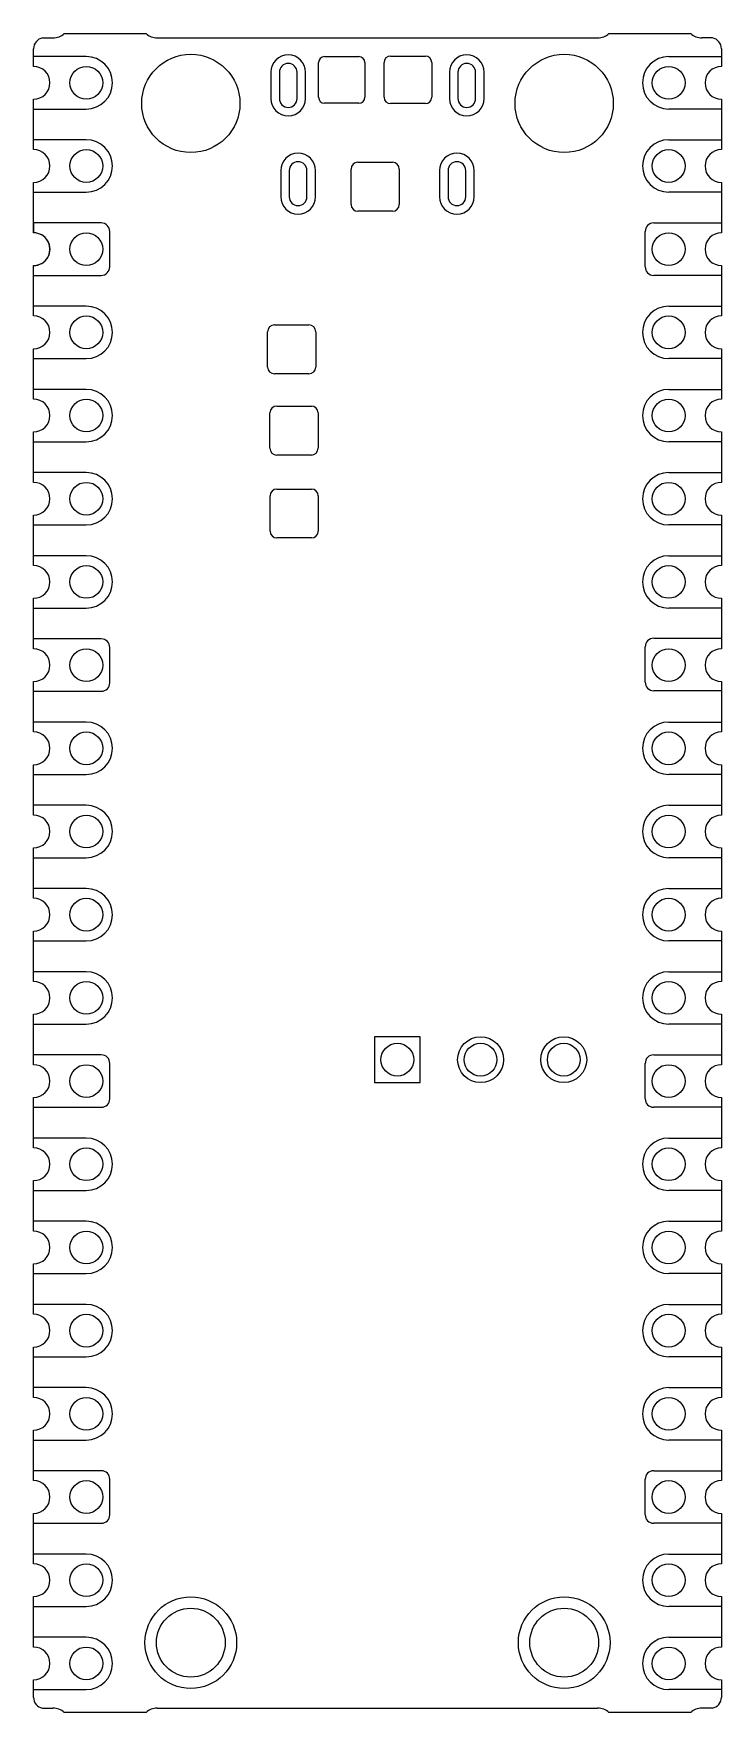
# Model space of a CAD drawing. Header units: millimetres. Extents: x -10.5 to 10.5, y -25.6 to 25.6.
import ezdxf

# ---------------------------------------------------------------- set-up
doc = ezdxf.new("R2010")
doc.units = ezdxf.units.MM
doc.layers.add('Sketch', color=7, linetype='CONTINUOUS')

msp = doc.modelspace()

# ---------------------------------------------------------------- linework, layer by layer
at = {"layer": 'Sketch'}
for p, q in [((-10.5, 24.927), (-10.5, 25.167)), ((-10.225, 25.497), (-9.905, 25.497)), ((-9.565, 25.63), (-7.065, 25.63)), ((-6.725, 25.497), (6.725, 25.497)), ((7.065, 25.63), (9.565, 25.63)), ((10.225, 25.497), (9.905, 25.497)), ((10.5, 25.167), (10.5, 24.927)), ((-8.89, 24.927), (-10.5, 24.927)), ((-10.5, 24.627), (-10.5, 24.927)), ((-1.799, 23.685), (-1.799, 24.744)), ((-1.616, 24.927), (-0.57, 24.927)), ((-0.388, 24.744), (-0.388, 23.685)), ((0.201, 23.687), (0.201, 24.746)), ((0.398, 24.943), (1.462, 24.943)), ((1.658, 24.746), (1.658, 23.687)), ((8.89, 24.927), (10.5, 24.927)), ((10.5, 24.927), (10.5, 24.627)), ((-3.255, 24.447), (-3.255, 23.647)), ((-2.995, 24.447), (-2.995, 23.647)), ((-2.455, 23.647), (-2.455, 24.447)), ((-2.195, 23.647), (-2.195, 24.447)), ((2.195, 24.447), (2.195, 23.647)), ((2.455, 24.447), (2.455, 23.647)), ((2.995, 23.647), (2.995, 24.447)), ((3.255, 23.647), (3.255, 24.447)), ((-10.5, 23.327), (-10.5, 23.627)), ((10.5, 23.627), (10.5, 23.327)), ((-10.5, 23.327), (-8.89, 23.327)), ((-10.5, 22.387), (-10.5, 23.327)), ((-0.57, 23.502), (-1.616, 23.502)), ((1.462, 23.49), (0.398, 23.49)), ((10.5, 23.327), (8.89, 23.327)), ((10.5, 23.327), (10.5, 22.387)), ((-8.89, 22.387), (-10.5, 22.387)), ((-10.5, 22.087), (-10.5, 22.387)), ((8.89, 22.387), (10.5, 22.387)), ((10.5, 22.387), (10.5, 22.087)), ((-0.599, 21.699), (0.457, 21.699)), ((-10.5, 20.787), (-10.5, 21.087)), ((-2.955, 21.447), (-2.955, 20.647)), ((-2.695, 21.447), (-2.695, 20.647)), ((-2.155, 20.647), (-2.155, 21.447)), ((-1.895, 20.647), (-1.895, 21.447)), ((-0.806, 20.412), (-0.806, 21.492)), ((0.664, 21.492), (0.664, 20.412)), ((1.895, 21.447), (1.895, 20.647)), ((2.155, 21.447), (2.155, 20.647)), ((2.695, 20.647), (2.695, 21.447)), ((2.955, 20.647), (2.955, 21.447)), ((10.5, 21.087), (10.5, 20.787)), ((-10.5, 20.787), (-8.89, 20.787)), ((-10.5, 19.547), (-10.5, 20.787)), ((10.5, 20.787), (8.89, 20.787)), ((10.5, 20.787), (10.5, 19.847)), ((0.457, 20.205), (-0.599, 20.205)), ((-8.434, 19.847), (-10.5, 19.847)), ((-10.5, 19.847), (-10.5, 19.547)), ((-8.174, 18.507), (-8.174, 19.587)), ((8.172, 18.507), (8.172, 19.587)), ((8.432, 19.847), (10.5, 19.847)), ((10.5, 19.847), (10.5, 19.547)), ((-10.5, 17.307), (-10.5, 18.547)), ((-10.5, 18.246), (-10.5, 18.546)), ((10.5, 18.547), (10.5, 18.247)), ((-10.5, 18.246), (-8.434, 18.246)), ((10.5, 18.247), (8.432, 18.247)), ((10.5, 18.247), (10.5, 17.307)), ((-8.89, 17.307), (-10.5, 17.307)), ((-10.5, 17.007), (-10.5, 17.307)), ((8.89, 17.307), (10.5, 17.307)), ((10.5, 17.307), (10.5, 17.007)), ((-3.356, 15.447), (-3.356, 16.526)), ((-3.149, 16.733), (-2.092, 16.733)), ((-1.885, 16.526), (-1.885, 15.447)), ((-10.5, 15.707), (-10.5, 16.007)), ((10.5, 16.007), (10.5, 15.707)), ((-10.5, 15.707), (-8.89, 15.707)), ((-10.5, 14.767), (-10.5, 15.707)), ((10.5, 15.707), (8.89, 15.707)), ((10.5, 15.707), (10.5, 14.767)), ((-2.092, 15.24), (-3.149, 15.24)), ((-8.89, 14.767), (-10.5, 14.767)), ((-10.5, 14.467), (-10.5, 14.767)), ((8.89, 14.767), (10.5, 14.767)), ((10.5, 14.767), (10.5, 14.467)), ((-3.283, 12.968), (-3.283, 14.048)), ((-3.076, 14.255), (-2.02, 14.255)), ((-1.813, 14.048), (-1.813, 12.968)), ((-10.5, 13.167), (-10.5, 13.467)), ((10.5, 13.467), (10.5, 13.167)), ((-10.5, 13.167), (-8.89, 13.167)), ((-10.5, 12.227), (-10.5, 13.167)), ((10.5, 13.167), (8.89, 13.167)), ((10.5, 13.167), (10.5, 12.227)), ((-2.02, 12.761), (-3.076, 12.761)), ((-8.89, 12.227), (-10.5, 12.227)), ((-10.5, 11.927), (-10.5, 12.227)), ((8.89, 12.227), (10.5, 12.227)), ((10.5, 12.227), (10.5, 11.927)), ((-3.278, 10.437), (-3.278, 11.516)), ((-3.071, 11.723), (-2.015, 11.723)), ((-1.808, 11.516), (-1.808, 10.437)), ((-10.5, 10.627), (-10.5, 10.927)), ((10.5, 10.927), (10.5, 10.627)), ((-10.5, 10.627), (-8.89, 10.627)), ((-10.5, 9.687), (-10.5, 10.627)), ((10.5, 10.627), (8.89, 10.627)), ((10.5, 10.627), (10.5, 9.687)), ((-2.015, 10.23), (-3.071, 10.23)), ((-8.89, 9.687), (-10.5, 9.687)), ((-10.5, 9.387), (-10.5, 9.687)), ((8.89, 9.687), (10.5, 9.687)), ((10.5, 9.687), (10.5, 9.387)), ((-10.5, 8.087), (-10.5, 8.387)), ((10.5, 8.387), (10.5, 8.087)), ((-10.5, 8.087), (-8.89, 8.087)), ((-10.5, 7.147), (-10.5, 8.087)), ((10.5, 8.087), (8.89, 8.087)), ((10.5, 8.087), (10.5, 7.167)), ((-8.432, 7.147), (-10.5, 7.147)), ((-10.5, 6.847), (-10.5, 7.147)), ((-8.172, 5.807), (-8.172, 6.887)), ((8.172, 5.827), (8.172, 6.907)), ((8.432, 7.167), (10.5, 7.167)), ((10.5, 7.167), (10.5, 6.847)), ((-10.5, 5.547), (-10.5, 5.847)), ((10.5, 5.847), (10.5, 5.567)), ((-10.5, 5.547), (-8.432, 5.547)), ((-10.5, 4.607), (-10.5, 5.547)), ((10.5, 5.567), (8.432, 5.567)), ((10.5, 5.567), (10.5, 4.607)), ((-8.89, 4.607), (-10.5, 4.607)), ((-10.5, 4.307), (-10.5, 4.607)), ((8.89, 4.607), (10.5, 4.607)), ((10.5, 4.607), (10.5, 4.307)), ((-10.5, 3.007), (-10.5, 3.307)), ((10.5, 3.307), (10.5, 3.007)), ((-10.5, 3.007), (-8.89, 3.007)), ((-10.5, 2.067), (-10.5, 3.007)), ((10.5, 3.007), (8.89, 3.007)), ((10.5, 3.007), (10.5, 2.067)), ((-8.89, 2.067), (-10.5, 2.067)), ((-10.5, 1.767), (-10.5, 2.067)), ((8.89, 2.067), (10.5, 2.067)), ((10.5, 2.067), (10.5, 1.767)), ((-10.5, 0.467), (-10.5, 0.767)), ((10.5, 0.767), (10.5, 0.467)), ((-10.5, 0.467), (-8.89, 0.467)), ((-10.5, -0.473), (-10.5, 0.467)), ((10.5, 0.467), (8.89, 0.467)), ((10.5, 0.467), (10.5, -0.473)), ((-8.89, -0.473), (-10.5, -0.473)), ((-10.5, -0.773), (-10.5, -0.473)), ((8.89, -0.473), (10.5, -0.473)), ((10.5, -0.473), (10.5, -0.773)), ((-10.5, -2.073), (-10.5, -1.773)), ((10.5, -1.773), (10.5, -2.073)), ((-10.5, -2.073), (-8.89, -2.073)), ((-10.5, -3.013), (-10.5, -2.073)), ((10.5, -2.073), (8.89, -2.073)), ((10.5, -2.073), (10.5, -3.013)), ((-8.89, -3.013), (-10.5, -3.013)), ((-10.5, -3.313), (-10.5, -3.013)), ((8.89, -3.013), (10.5, -3.013)), ((10.5, -3.013), (10.5, -3.313)), ((-10.5, -4.613), (-10.5, -4.313)), ((-10.5, -4.613), (-8.89, -4.613)), ((-10.5, -5.553), (-10.5, -4.613)), ((10.5, -4.613), (8.89, -4.613)), ((10.5, -4.313), (10.5, -4.613)), ((10.5, -4.613), (10.5, -5.553)), ((-0.094, -5), (-0.094, -6.4)), ((1.306, -5), (-0.094, -5)), ((1.306, -6.4), (1.306, -5)), ((-8.432, -5.553), (-10.5, -5.553)), ((-10.5, -5.853), (-10.5, -5.553)), ((8.432, -5.553), (10.5, -5.553)), ((10.5, -5.553), (10.5, -5.853)), ((-8.172, -6.893), (-8.172, -5.813)), ((8.172, -6.893), (8.172, -5.813)), ((-0.094, -6.4), (1.306, -6.4)), ((-10.5, -7.153), (-10.5, -6.853)), ((-10.5, -7.153), (-8.432, -7.153)), ((-10.5, -8.093), (-10.5, -7.153)), ((10.5, -7.153), (8.432, -7.153)), ((10.5, -6.853), (10.5, -7.153)), ((10.5, -7.153), (10.5, -8.093)), ((-8.89, -8.093), (-10.5, -8.093)), ((-10.5, -8.393), (-10.5, -8.093)), ((8.89, -8.093), (10.5, -8.093)), ((10.5, -8.093), (10.5, -8.393)), ((-10.5, -9.693), (-10.5, -9.393)), ((-10.5, -9.693), (-8.89, -9.693)), ((-10.5, -10.633), (-10.5, -9.693)), ((10.5, -9.693), (8.89, -9.693)), ((10.5, -9.393), (10.5, -9.693)), ((10.5, -9.693), (10.5, -10.633)), ((-8.89, -10.633), (-10.5, -10.633)), ((-10.5, -10.933), (-10.5, -10.633)), ((8.89, -10.633), (10.5, -10.633)), ((10.5, -10.633), (10.5, -10.933)), ((-10.5, -12.233), (-10.5, -11.933)), ((-10.5, -12.233), (-8.89, -12.233)), ((-10.5, -13.173), (-10.5, -12.233)), ((10.5, -12.233), (8.89, -12.233)), ((10.5, -11.933), (10.5, -12.233)), ((10.5, -12.233), (10.5, -13.173)), ((-8.89, -13.173), (-10.5, -13.173)), ((-10.5, -13.473), (-10.5, -13.173)), ((8.89, -13.173), (10.5, -13.173)), ((10.5, -13.173), (10.5, -13.473)), ((-10.5, -14.773), (-10.5, -14.473)), ((-10.5, -14.773), (-8.89, -14.773)), ((-10.5, -15.713), (-10.5, -14.773)), ((10.5, -14.773), (8.89, -14.773)), ((10.5, -14.473), (10.5, -14.773)), ((10.5, -14.773), (10.5, -15.713)), ((-8.89, -15.713), (-10.5, -15.713)), ((-10.5, -16.013), (-10.5, -15.713)), ((8.89, -15.713), (10.5, -15.713)), ((10.5, -15.713), (10.5, -16.013)), ((-10.5, -17.313), (-10.5, -17.013)), ((-10.5, -17.313), (-8.89, -17.313)), ((-10.5, -18.253), (-10.5, -17.313)), ((10.5, -17.313), (8.89, -17.313)), ((10.5, -17.013), (10.5, -17.313)), ((10.5, -17.313), (10.5, -18.253)), ((-8.432, -18.253), (-10.5, -18.253)), ((-10.5, -18.553), (-10.5, -18.253)), ((8.432, -18.253), (10.5, -18.253)), ((10.5, -18.253), (10.5, -18.553)), ((-8.172, -19.593), (-8.172, -18.513)), ((8.172, -19.593), (8.172, -18.513)), ((-10.5, -19.853), (-10.5, -19.553)), ((-10.5, -19.853), (-8.432, -19.853)), ((-10.5, -20.793), (-10.5, -19.853)), ((10.5, -19.853), (8.432, -19.853)), ((10.5, -19.553), (10.5, -19.853)), ((10.5, -19.853), (10.5, -20.793)), ((-8.89, -20.793), (-10.5, -20.793)), ((-10.5, -21.093), (-10.5, -20.793)), ((8.89, -20.793), (10.5, -20.793)), ((10.5, -20.793), (10.5, -21.093)), ((-10.5, -22.393), (-10.5, -22.093)), ((-10.5, -22.393), (-8.89, -22.393)), ((-10.5, -23.333), (-10.5, -22.393)), ((10.5, -22.393), (8.89, -22.393)), ((10.5, -22.093), (10.5, -22.393)), ((10.5, -22.393), (10.5, -23.333)), ((-8.89, -23.333), (-10.5, -23.333)), ((-10.5, -23.633), (-10.5, -23.333)), ((8.89, -23.333), (10.5, -23.333)), ((10.5, -23.333), (10.5, -23.633)), ((-10.5, -24.933), (-10.5, -24.633)), ((-10.5, -24.933), (-8.89, -24.933)), ((-10.5, -25.17), (-10.5, -24.933)), ((10.5, -24.933), (8.89, -24.933)), ((10.5, -24.633), (10.5, -24.933)), ((10.5, -24.933), (10.5, -25.17)), ((-10.229, -25.5), (-9.909, -25.5)), ((-7.065, -25.63), (-9.565, -25.63)), ((-6.729, -25.5), (6.721, -25.5)), ((9.565, -25.63), (7.065, -25.63)), ((10.221, -25.5), (9.901, -25.5))]:
    msp.add_line(p, q, dxfattribs=at)
for centre, radius in [((-8.89, 24.127), 0.5), ((-5.7, 23.497), 1.5), ((5.7, 23.497), 1.5), ((8.89, 24.127), 0.5), ((-8.89, 21.587), 0.5), ((8.89, 21.587), 0.5), ((-8.89, 19.047), 0.5), ((8.89, 19.047), 0.5), ((-8.89, 16.507), 0.5), ((8.89, 16.507), 0.5), ((-8.89, 13.967), 0.5), ((8.89, 13.967), 0.5), ((-8.89, 11.427), 0.5), ((8.89, 11.427), 0.5), ((-8.89, 8.887), 0.5), ((8.89, 8.887), 0.5), ((-8.89, 6.347), 0.5), ((8.89, 6.347), 0.5), ((-8.89, 3.807), 0.5), ((8.89, 3.807), 0.5), ((-8.89, 1.267), 0.5), ((8.89, 1.267), 0.5), ((-8.89, -1.273), 0.5), ((8.89, -1.273), 0.5), ((-8.89, -3.813), 0.5), ((8.89, -3.813), 0.5), ((3.146, -5.7), 0.7), ((5.686, -5.7), 0.7), ((0.606, -5.7), 0.5), ((3.146, -5.7), 0.5), ((5.686, -5.7), 0.5), ((-8.89, -6.353), 0.5), ((8.89, -6.353), 0.5), ((-8.89, -8.893), 0.5), ((8.89, -8.893), 0.5), ((-8.89, -11.433), 0.5), ((8.89, -11.433), 0.5), ((-8.89, -13.973), 0.5), ((8.89, -13.973), 0.5), ((-8.89, -16.513), 0.5), ((8.89, -16.513), 0.5), ((-8.89, -19.053), 0.5), ((8.89, -19.053), 0.5), ((-8.89, -21.593), 0.5), ((8.89, -21.593), 0.5), ((-5.7, -23.5), 1.4), ((-5.7, -23.5), 1.05), ((5.7, -23.5), 1.4), ((5.7, -23.5), 1.05), ((-8.89, -24.133), 0.5), ((8.89, -24.133), 0.5)]:
    msp.add_circle(centre, radius, dxfattribs=at)
for centre, radius, start, end in [((-9.905, 25.997), 0.5, -90, -47.1564), ((-6.725, 25.997), 0.5, -132.8436, -90), ((6.725, 25.997), 0.5, -90, -47.1564), ((9.905, 25.997), 0.5, -132.8436, -90), ((-10.165, 25.167), 0.336, 100.3889, 180), ((10.164, 25.167), 0.336, 0, 79.6111), ((-10.5, 24.127), 0.5, -90, 90), ((-8.89, 24.127), 0.8, -90, 90), ((-2.725, 24.447), 0.53, 0, 180), ((-2.725, 24.447), 0.27, 0, 180), ((-1.616, 24.744), 0.183, 90, 180), ((-0.57, 24.744), 0.183, 0, 90), ((0.398, 24.746), 0.197, 90, 180), ((1.462, 24.746), 0.197, 0, 90), ((2.725, 24.447), 0.53, 0, 180), ((2.725, 24.447), 0.27, 0, -180), ((8.89, 24.127), 0.8, 90, -90), ((10.5, 24.127), 0.5, 90, -90), ((-2.725, 23.647), 0.53, 180, 0), ((-2.725, 23.647), 0.27, 180, 0), ((-1.616, 23.685), 0.183, 180, -90), ((-0.57, 23.685), 0.183, -90, 0), ((0.398, 23.687), 0.197, 180, -90), ((1.462, 23.687), 0.197, -90, 0), ((2.725, 23.647), 0.53, 180, 0), ((2.725, 23.647), 0.27, 180, 0), ((-10.5, 21.587), 0.5, -90, 90), ((-8.89, 21.587), 0.8, -90, 90), ((8.89, 21.587), 0.8, 90, -90), ((10.5, 21.587), 0.5, 90, -90), ((-2.425, 21.447), 0.53, 0, -180), ((-2.425, 21.447), 0.27, 0, -180), ((-0.599, 21.492), 0.207, 90, 180), ((0.457, 21.492), 0.207, 0, 90), ((2.425, 21.447), 0.53, 0, 180), ((2.425, 21.447), 0.27, 0, -180), ((-2.425, 20.647), 0.53, 180, 0), ((-2.425, 20.647), 0.27, 180, 0), ((2.425, 20.647), 0.53, 180, 0), ((2.425, 20.647), 0.27, 180, 0), ((-0.599, 20.412), 0.207, 180, -90), ((0.457, 20.412), 0.207, -90, 0), ((-10.5, 19.047), 0.5, -90, 90), ((-10.498, 19.047), 0.5, -90.1957, 90.1957), ((-8.434, 19.587), 0.26, 0, 90), ((8.432, 19.587), 0.26, 90, 180), ((10.5, 19.047), 0.5, 90, -90), ((-8.434, 18.507), 0.26, -90, 0), ((8.432, 18.507), 0.26, 180, -90), ((-10.5, 16.507), 0.5, -90, 90), ((-8.89, 16.507), 0.8, -90, 90), ((8.89, 16.507), 0.8, 90, -90), ((10.5, 16.507), 0.5, 90, -90), ((-3.149, 16.526), 0.207, 90, 180), ((-2.092, 16.526), 0.207, 0, 90), ((-3.149, 15.447), 0.207, 180, -90), ((-2.092, 15.447), 0.207, -90, 0), ((-10.5, 13.967), 0.5, -90, 90), ((-8.89, 13.967), 0.8, -90, 90), ((8.89, 13.967), 0.8, 90, -90), ((10.5, 13.967), 0.5, 90, -90), ((-3.076, 14.048), 0.207, 90, 180), ((-2.02, 14.048), 0.207, 0, 90), ((-3.076, 12.968), 0.207, 180, -90), ((-2.02, 12.968), 0.207, -90, 0), ((-10.5, 11.427), 0.5, -90, 90), ((-8.89, 11.427), 0.8, -90, 90), ((8.89, 11.427), 0.8, 90, -90), ((10.5, 11.427), 0.5, 90, -90), ((-3.071, 11.516), 0.207, 90, 180), ((-2.015, 11.516), 0.207, 0, 90), ((-3.071, 10.437), 0.207, 180, -90), ((-2.015, 10.437), 0.207, -90, 0), ((-10.5, 8.887), 0.5, -90, 90), ((-8.89, 8.887), 0.8, -90, 90), ((8.89, 8.887), 0.8, 90, -90), ((10.5, 8.887), 0.5, 90, -90), ((-10.5, 6.347), 0.5, -90, 90), ((-8.432, 6.887), 0.26, 0, 90), ((8.432, 6.907), 0.26, 90, 180), ((10.5, 6.347), 0.5, 90, -90), ((-8.432, 5.807), 0.26, -90, 0), ((8.432, 5.827), 0.26, 180, -90), ((-10.5, 3.807), 0.5, -90, 90), ((-8.89, 3.807), 0.8, -90, 90), ((8.89, 3.807), 0.8, 90, -90), ((10.5, 3.807), 0.5, 90, -90), ((-8.89, 1.267), 0.8, -90, 90), ((8.89, 1.267), 0.8, 90, -90), ((-10.5, 1.267), 0.5, -90, 90), ((10.5, 1.267), 0.5, 90, -90), ((-8.89, -1.273), 0.8, -90, 90), ((8.89, -1.273), 0.8, 90, -90), ((-10.5, -1.273), 0.5, -90, 90), ((10.5, -1.273), 0.5, 90, -90), ((-8.89, -3.813), 0.8, -90, 90), ((8.89, -3.813), 0.8, 90, -90), ((-10.5, -3.813), 0.5, -90, 90), ((10.5, -3.813), 0.5, 90, -90), ((-8.432, -5.813), 0.26, 0, 90), ((8.432, -5.813), 0.26, 90, 180), ((-10.5, -6.353), 0.5, -90, 90), ((10.5, -6.353), 0.5, 90, -90), ((-8.432, -6.893), 0.26, -90, 0), ((8.432, -6.893), 0.26, 180, -90), ((-8.89, -8.893), 0.8, -90, 90), ((8.89, -8.893), 0.8, 90, -90), ((-10.5, -8.893), 0.5, -90, 90), ((10.5, -8.893), 0.5, 90, -90), ((-8.89, -11.433), 0.8, -90, 90), ((8.89, -11.433), 0.8, 90, -90), ((-10.5, -11.433), 0.5, -90, 90), ((10.5, -11.433), 0.5, 90, -90), ((-8.89, -13.973), 0.8, -90, 90), ((8.89, -13.973), 0.8, 90, -90), ((-10.5, -13.973), 0.5, -90, 90), ((10.5, -13.973), 0.5, 90, -90), ((-8.89, -16.513), 0.8, -90, 90), ((8.89, -16.513), 0.8, 90, -90), ((-10.5, -16.513), 0.5, -90, 90), ((10.5, -16.513), 0.5, 90, -90), ((-8.432, -18.513), 0.26, 0, 90), ((8.432, -18.513), 0.26, 90, 180), ((-10.5, -19.053), 0.5, -90, 90), ((10.5, -19.053), 0.5, 90, -90), ((-8.432, -19.593), 0.26, -90, 0), ((8.432, -19.593), 0.26, 180, -90), ((-8.89, -21.593), 0.8, -90, 90), ((8.89, -21.593), 0.8, 90, -90), ((-10.5, -21.593), 0.5, -90, 90), ((10.5, -21.593), 0.5, 90, -90), ((-8.89, -24.133), 0.8, -90, 90), ((8.89, -24.133), 0.8, 90, -90), ((-10.5, -24.133), 0.5, -90, 90), ((10.5, -24.133), 0.5, 90, -90), ((-10.165, -25.171), 0.336, 179.8807, -101.0312), ((-9.901, -26), 0.5, 47.7223, 90.8404), ((-6.729, -26), 0.5, 90, 132.2686), ((6.729, -26), 0.5, 47.7223, 90.8404), ((9.901, -26), 0.5, 90, 132.2686), ((10.164, -25.169), 0.336, -80.2524, -0.1122)]:
    msp.add_arc(centre, radius, start, end, dxfattribs=at)

doc.saveas('drawing.dxf')
